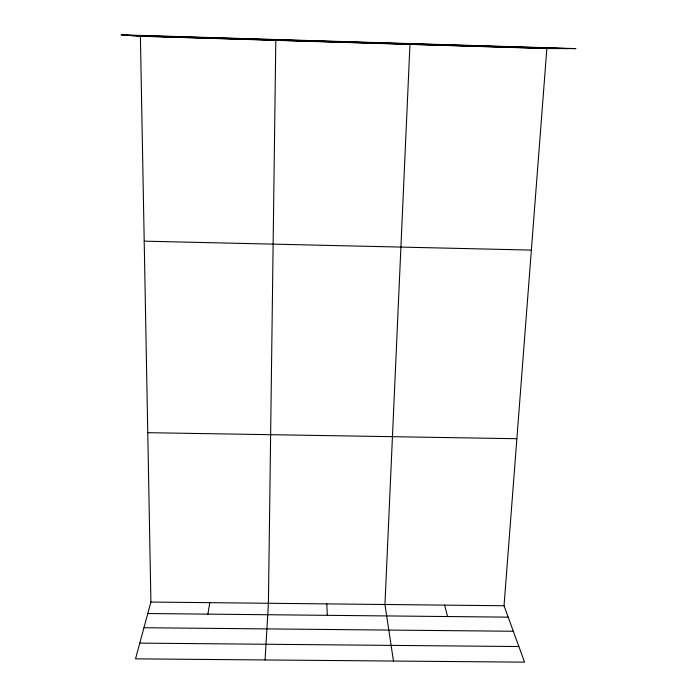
<?xml version="1.0" encoding="UTF-8"?>
<svg xmlns="http://www.w3.org/2000/svg" width="697" height="697" viewBox="0 0 697 697"><rect width="100%" height="100%" fill="white"/><g stroke="black" fill="none" stroke-linecap="round" stroke-linejoin="round"><path stroke-width="1.05" d="M265.078 659.954L268.415 603.28L275.812 40.339L272.797 39.441M140.393 36.244L150.909 602.051L135.523 658.857L524.553 662.15L504.036 605.745L546.857 48.529L575.896 48.607L121.104 34.85L140.393 36.244L546.857 48.529M207.898 614.135L209.78 602.67M343.046 42.369L344.039 42.238M422.896 43.981L409.958 44.39L384.953 604.499L393.474 661.044M478.578 46.464L482.777 46.429M150.909 602.051L504.036 605.745M147.799 613.526L508.183 617.15M143.957 627.727L513.314 631.255M139.783 643.113L518.873 646.537M147.764 432.68L516.869 438.718M144.201 241.162L531.367 250.092M126.514 35.242L567.767 48.581M131.75 35.617L559.883 48.563M136.542 35.965L552.66 48.546M206.042 38.065L208.264 38.3M444.616 605.127L447.561 616.54M326.806 603.89L327.329 615.338"/></g></svg>
